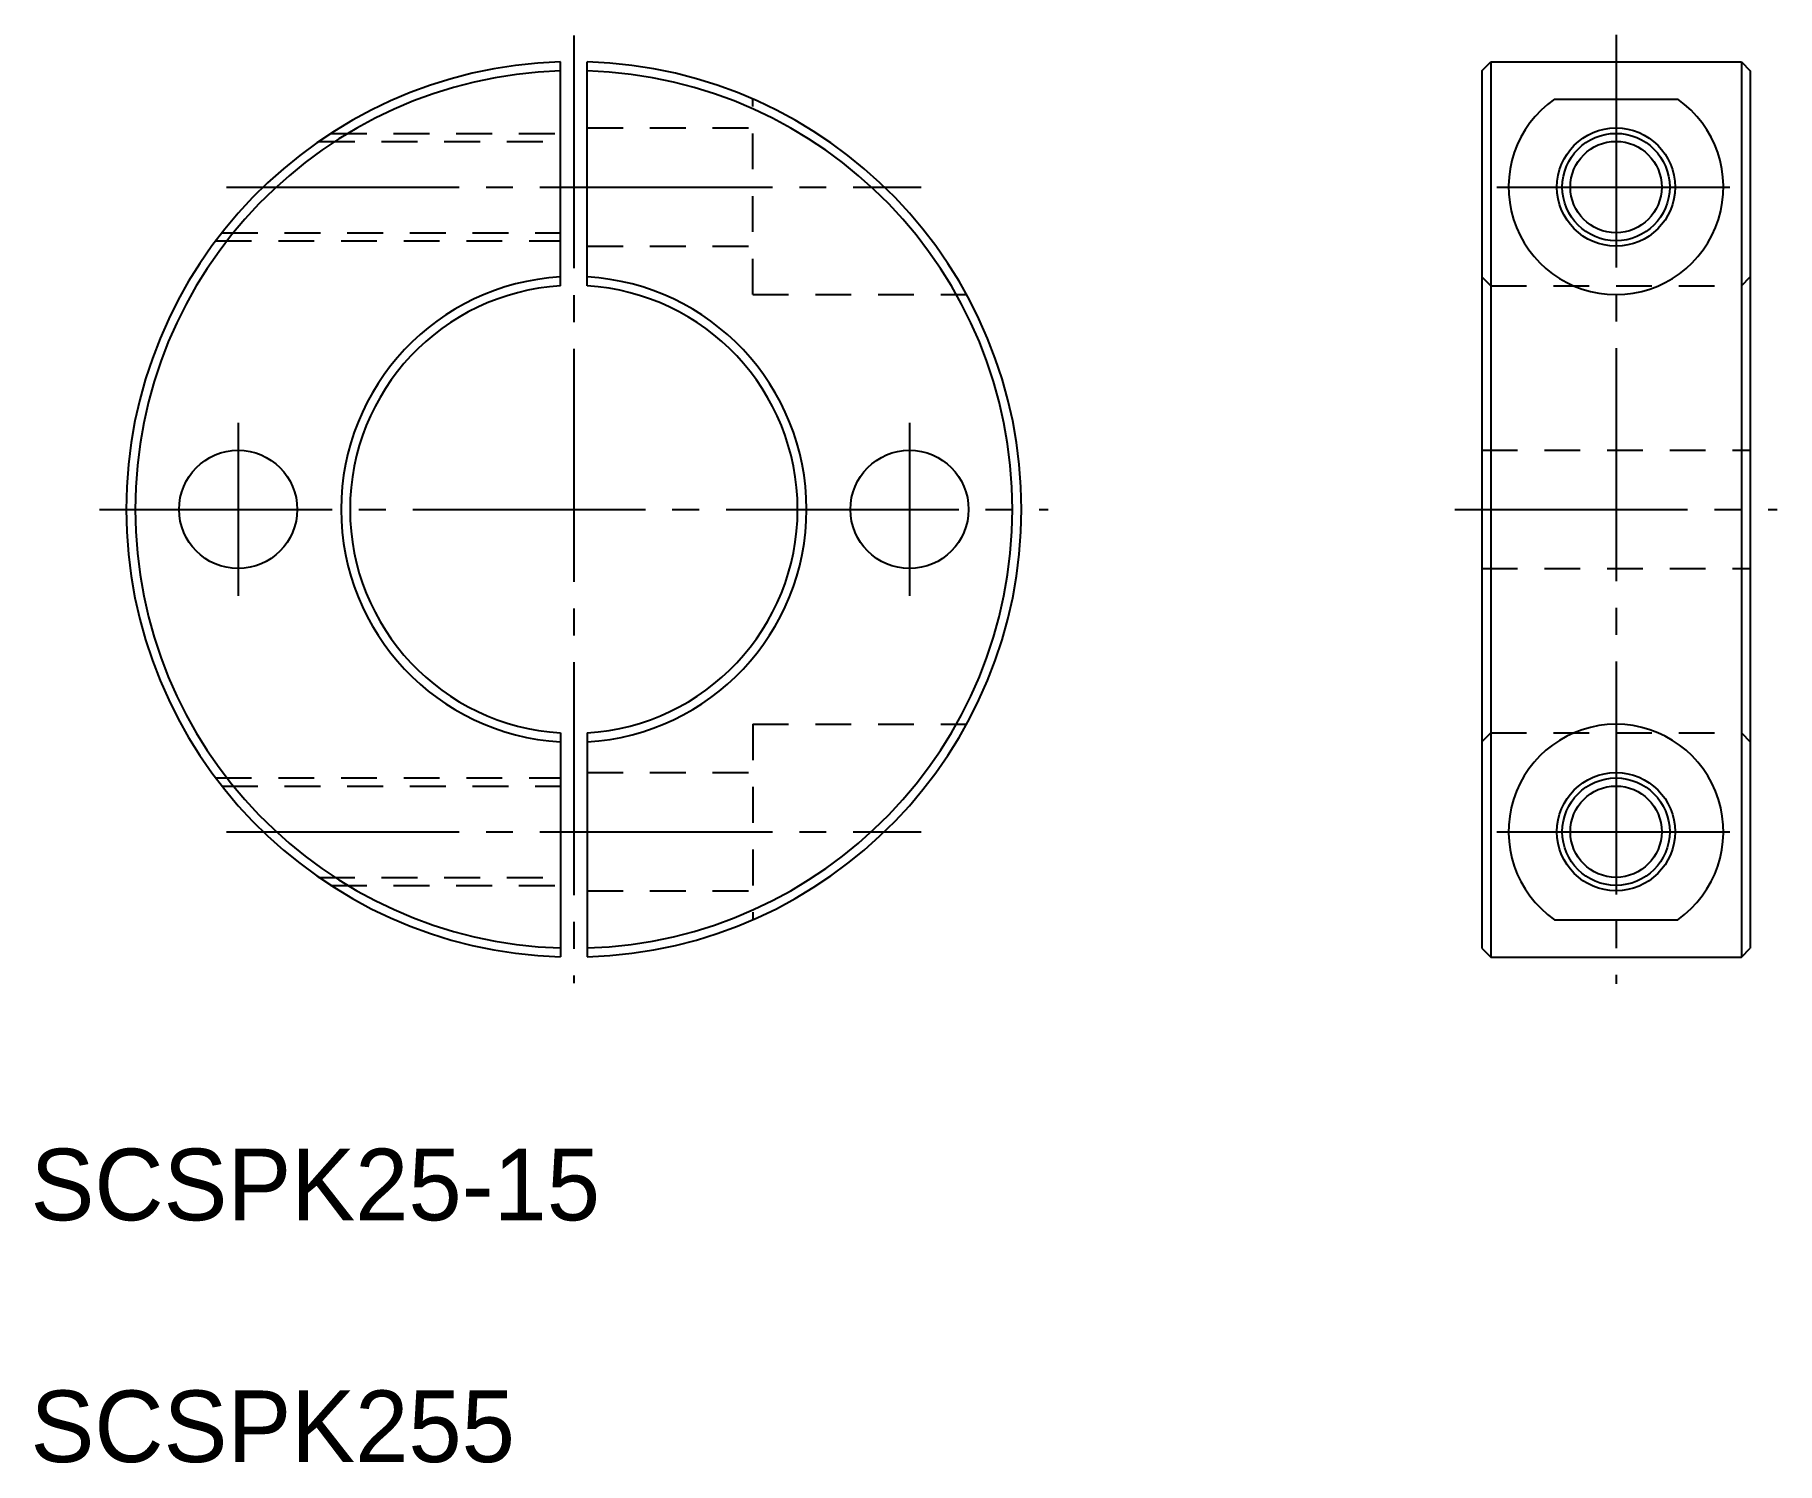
# Model space of a CAD drawing. Extents: x 79.9 to 177.2, y 136.4 to 216.1.
import ezdxf

# ---------------------------------------------------------------- set-up
doc = ezdxf.new("R2010")
doc.units = 0
doc.linetypes.add('CENTER', pattern=[17.5, 13, -1.5, 1.5, -1.5])
doc.linetypes.add('DASHED', pattern=[3.5, 2, -1.5])
doc.layers.get('0').update_dxf_attribs({"linetype": 'CONTINUOUS'})
doc.layers.add('CENTER', color=1, linetype='CENTER')

msp = doc.modelspace()

# ---------------------------------------------------------------- linework, layer by layer
at = {"color": 7, "linetype": 'CONTINUOUS'}
for p, q in [((109.253, 202.101), (109.253, 214.612)), ((110.753, 202.101), (110.753, 214.612)), ((160.715, 214.123), (161.215, 214.623)), ((160.715, 214.123), (160.715, 165.123)), ((161.215, 214.623), (161.215, 164.623)), ((161.215, 214.623), (175.215, 214.623)), ((175.215, 214.623), (175.215, 164.623)), ((175.215, 214.623), (175.715, 214.123)), ((175.715, 214.123), (175.715, 165.123)), ((164.771, 212.536), (171.66, 212.536)), ((109.253, 177.146), (109.253, 164.635)), ((110.753, 177.146), (110.753, 164.635)), ((164.771, 166.71), (171.66, 166.71)), ((160.715, 165.123), (161.215, 164.623)), ((161.215, 164.623), (175.215, 164.623)), ((175.215, 164.623), (175.715, 165.123))]:
    msp.add_line(p, q, dxfattribs=at)
at = {"color": 3, "linetype": 'DASHED'}
for p, q in [((120.003, 201.623), (120.003, 212.536)), ((96.438, 210.623), (109.253, 210.623)), ((110.753, 210.923), (120.003, 210.923)), ((95.766, 210.173), (109.253, 210.173)), ((90.003, 204.623), (109.253, 204.623)), ((90.349, 205.073), (109.253, 205.073)), ((110.753, 204.323), (120.003, 204.323)), ((160.715, 202.601), (161.215, 202.101)), ((175.215, 202.101), (175.715, 202.601)), ((120.003, 201.623), (131.935, 201.623)), ((161.215, 202.101), (175.215, 202.101)), ((160.715, 192.923), (175.715, 192.923)), ((160.715, 186.323), (175.715, 186.323)), ((120.003, 177.623), (120.003, 166.71)), ((120.003, 177.623), (131.935, 177.623)), ((160.715, 176.646), (161.215, 177.146)), ((161.215, 177.146), (175.215, 177.146)), ((175.215, 177.146), (175.715, 176.646)), ((90.003, 174.623), (109.253, 174.623)), ((110.753, 174.923), (120.003, 174.923)), ((90.349, 174.173), (109.253, 174.173)), ((95.766, 169.073), (109.253, 169.073)), ((96.438, 168.623), (109.253, 168.623)), ((110.753, 168.323), (120.003, 168.323))]:
    msp.add_line(p, q, dxfattribs=at)
for p, q in [((175.715, 201.851), (175.715, 201.851)), ((175.715, 189.623), (175.715, 189.623))]:
    msp.add_line(p, q)
at = {"color": 7, "linetype": 'CONTINUOUS'}
for centre in [(168.215, 207.623), (168.215, 171.623)]:
    msp.add_circle(centre, 3.3, dxfattribs=at)
at = {"color": 3, "linetype": 'CONTINUOUS'}
for centre in [(168.215, 207.623), (168.215, 171.623)]:
    msp.add_circle(centre, 3, dxfattribs=at)
for centre, radius in [((168.215, 207.623), 2.55), ((91.253, 189.623), 3.3), ((128.753, 189.623), 3.3), ((168.215, 171.623), 2.55)]:
    msp.add_circle(centre, radius)
at = {"color": 7, "linetype": 'CONTINUOUS'}
for centre, radius, start, end in [((110.003, 189.623), 25, 91.71913, 268.28087), ((110.003, 189.623), 24.5, 91.75423, 268.24576), ((110.003, 189.623), 25, 271.71913, 88.28087), ((110.003, 189.623), 24.5, 271.75423, 88.24577), ((168.215, 207.623), 6, 125.03385, 54.96615), ((110.003, 189.623), 13, 93.30736, 266.69263), ((110.003, 189.623), 13, 273.30736, 86.69264), ((110.003, 189.623), 12.5, 93.43981, 266.56018), ((110.003, 189.623), 12.5, 273.43981, 86.56019), ((168.215, 171.623), 6, 305.03385, 234.96615)]:
    msp.add_arc(centre, radius, start, end, dxfattribs=at)
at = {"layer": 'CENTER', "color": 1, "linetype": 'CENTER'}
for p, q in [((110.003, 216.086), (110.003, 163.16)), ((168.215, 216.123), (168.215, 163.123)), ((90.605, 207.623), (129.401, 207.623)), ((161.565, 207.623), (174.865, 207.623)), ((91.253, 194.461), (91.253, 184.786)), ((128.753, 194.461), (128.753, 184.786)), ((83.503, 189.623), (136.503, 189.623)), ((159.215, 189.623), (177.215, 189.623)), ((90.605, 171.623), (129.401, 171.623)), ((161.565, 171.623), (174.865, 171.623))]:
    msp.add_line(p, q, dxfattribs=at)

# ---------------------------------------------------------------- texts
for s, p in [('SCSPK25-15', (79.655, 149.921)), ('SCSPK255', (79.655, 136.417))]:
    msp.add_text(s, height=4).set_placement(p)

doc.saveas('drawing.dxf')
